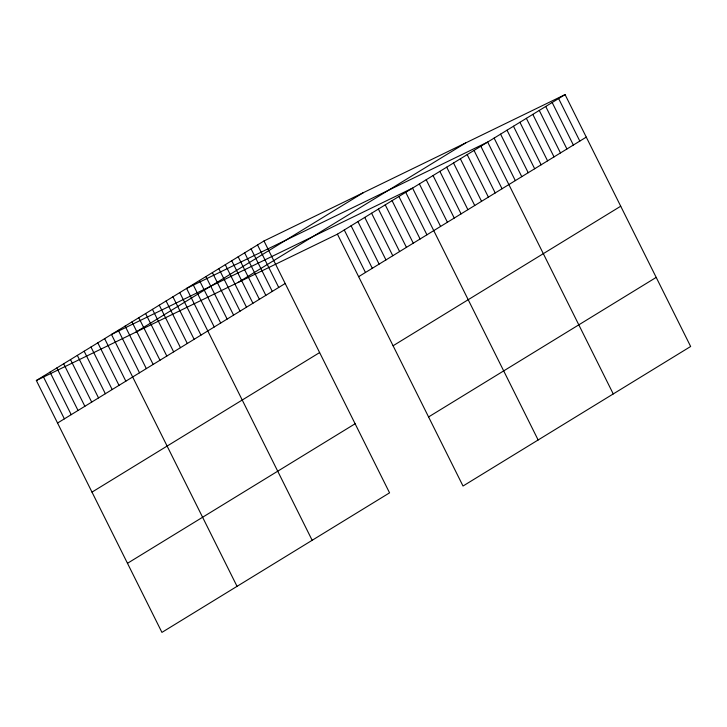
<?xml version="1.0" encoding="UTF-8"?>
<svg xmlns="http://www.w3.org/2000/svg" width="727" height="727" viewBox="0 0 727 727"><rect width="100%" height="100%" fill="white"/><g stroke="black" fill="none" stroke-linecap="round" stroke-linejoin="round"><path stroke-width="1.09" d="M263.983 240.973L389.563 492.842L161.93 632.39L36.35 380.512L263.983 240.973L565.07 94.61L690.65 346.488L463.017 486.027L337.437 234.158L565.07 94.61M135.713 332.212L363.346 192.673M238.083 282.449L465.707 142.91M57.551 423.032L285.184 283.494M358.638 276.669L586.271 137.13M91.993 492.124L319.626 352.577M393.08 345.761L620.713 206.223M127.489 563.298L355.112 423.759M428.576 416.944L656.208 277.396M36.35 380.512L337.437 234.158M558.618 98.563L579.819 141.083M552.175 102.516L573.367 145.036M545.723 106.469L566.924 148.99M539.27 110.422L560.472 152.943M532.818 114.384L554.019 156.896M526.375 118.337L547.576 160.858M519.923 122.29L541.124 164.811M513.471 126.244L534.672 168.764M507.028 130.197L528.22 172.717M500.576 134.15L521.777 176.67M494.124 138.103L515.325 180.623M613.252 393.925L487.672 142.056L186.585 288.419L312.165 540.288M480.847 146.245L502.048 188.766M474.022 150.425L495.214 192.946M467.188 154.615L488.39 197.135M460.364 158.804L481.556 201.324M453.53 162.984L474.731 205.505M446.705 167.174L467.897 209.694M439.871 171.363L461.072 213.883M433.047 175.543L454.248 218.064M426.213 179.733L447.414 222.253M419.388 183.922L440.589 226.442M538.134 439.98L412.554 188.102L111.467 334.465L237.047 586.344M405.73 192.291L426.931 234.812M398.896 196.481L420.097 239.001M392.071 200.661L413.272 243.181M385.237 204.85L406.438 247.371M378.413 209.04L399.614 251.56M371.588 213.22L392.78 255.74M364.754 217.409L385.955 259.93M357.929 221.599L379.121 264.11M351.096 225.779L372.297 268.299M344.271 229.968L365.472 272.489M257.531 244.926L278.732 287.447M251.079 248.879L272.28 291.4M244.635 252.832L265.837 295.353M238.183 256.785L259.385 299.306M231.731 260.739L252.932 303.259M225.288 264.692L246.48 307.212M218.836 268.645L240.037 311.165M212.384 272.607L233.585 315.118M205.932 276.56L227.133 319.08M199.489 280.513L220.69 323.033M193.037 284.466L214.238 326.986M179.76 292.599L200.961 335.12M172.926 296.789L194.127 339.309M166.101 300.978L187.302 343.498M159.268 305.158L180.469 347.679M152.443 309.348L173.644 351.868M145.609 313.537L166.81 356.057M138.784 317.717L159.985 360.238M131.96 321.907L153.152 364.427M125.126 326.096L146.327 368.616M118.301 330.276L139.493 372.797M104.643 338.655L125.835 381.175M97.809 342.835L119.01 385.355M90.984 347.024L112.185 389.545M84.15 351.214L105.351 393.734M77.326 355.394L98.527 397.914M70.492 359.583L91.693 402.104M63.667 363.773L84.868 406.293M56.833 367.953L78.034 410.473M50.009 372.142L71.21 414.663M43.175 376.332L64.376 418.852"/></g></svg>
